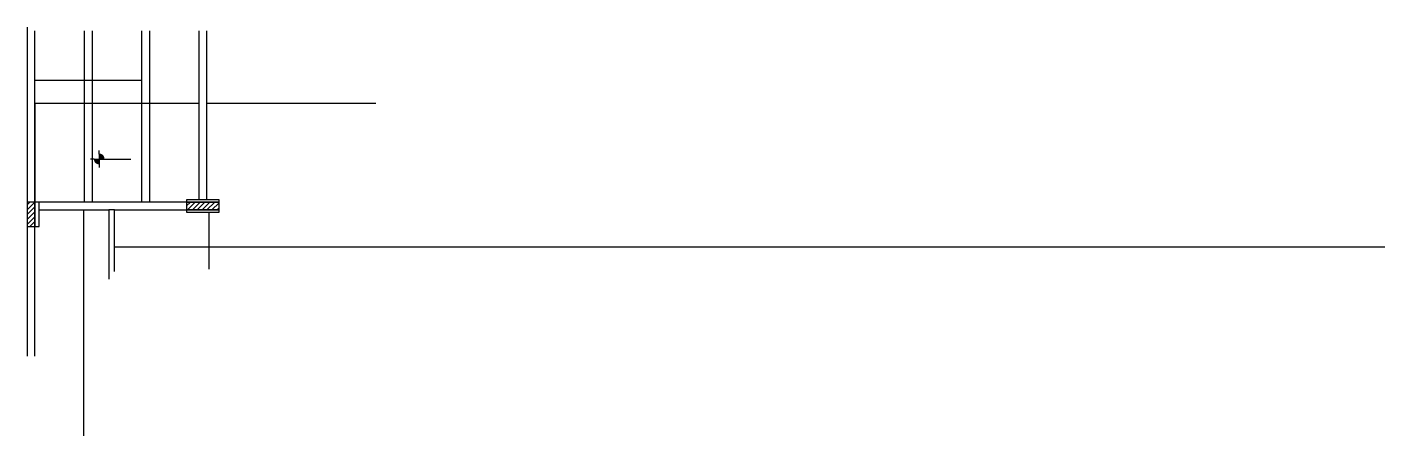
# Model space of a CAD drawing. Header units: metres. Extents: x 3821 to 7175, y 2120 to 3130.
import ezdxf

# ---------------------------------------------------------------- set-up
doc = ezdxf.new("R2010")
doc.units = ezdxf.units.M
for name, color, linetype in [('3', 7, 'Continuous'), ('7', 7, 'Continuous'), ('Painéis', 7, 'Continuous')]:
    doc.layers.add(name, color=color, linetype=linetype)

msp = doc.modelspace()

# ---------------------------------------------------------------- linework, layer by layer
at = {"layer": '3', "color": 7, "lineweight": 25}
for p, q in [((3998.8, 2816.2), (3998.8, 2824.8)), ((3986.3, 2803.7), (3977.5, 2803.7)), ((3986.3, 2803.7), (4011.3, 2803.7)), ((3998.8, 2802.9), (3986.3, 2802.9)), ((3998.8, 2802.1), (3986.4, 2802.1)), ((3998.8, 2801.3), (3986.5, 2801.3)), ((3998.8, 2800.5), (3986.7, 2800.5)), ((3998.8, 2799.7), (3986.9, 2799.7)), ((3998.8, 2798.9), (3987.2, 2798.9)), ((3998.8, 2798.1), (3987.6, 2798.1)), ((3998.8, 2797.3), (3988, 2797.3)), ((3998.8, 2796.5), (3988.5, 2796.5)), ((3998.8, 2795.8), (3989.1, 2795.8)), ((3998.8, 2795), (3989.8, 2795)), ((3998.8, 2794.2), (3990.6, 2794.2)), ((3998.8, 2793.4), (3991.7, 2793.4)), ((3998.8, 2792.6), (3993, 2792.6)), ((3998.8, 2791.8), (3994.9, 2791.8)), ((3998.8, 2816.2), (3998.8, 2791.2)), ((3998.8, 2815.6), (4002.6, 2815.6)), ((3998.8, 2814.8), (4004.5, 2814.8)), ((3998.8, 2814), (4005.8, 2814)), ((3998.8, 2813.2), (4006.9, 2813.2)), ((3998.8, 2812.4), (4007.7, 2812.4)), ((3998.8, 2811.6), (4008.4, 2811.6)), ((3998.8, 2810.8), (4009, 2810.8)), ((3998.8, 2810), (4009.5, 2810)), ((3998.8, 2809.2), (4010, 2809.2)), ((3998.8, 2808.4), (4010.3, 2808.4)), ((3998.8, 2807.6), (4010.6, 2807.6)), ((3998.8, 2806.9), (4010.8, 2806.9)), ((3998.8, 2806.1), (4011, 2806.1)), ((3998.8, 2805.3), (4011.1, 2805.3)), ((3998.8, 2804.5), (4011.3, 2804.5)), ((3998.8, 2791.2), (3998.8, 2783)), ((4011.3, 2803.7), (4076.6, 2803.7)), ((3820.7, 2678.5), (3839.3, 2697.2)), ((3820.7, 2690.6), (3827.3, 2697.2)), ((3820.7, 2666.5), (3839.7, 2685.5)), ((4214.7, 2687.9), (4223.9, 2697.2)), ((4217, 2678.2), (4236, 2697.2)), ((4229, 2678.2), (4248, 2697.2)), ((4241, 2678.2), (4260, 2697.2)), ((4253, 2678.2), (4272, 2697.2)), ((4265, 2678.2), (4284, 2697.2)), ((4277.1, 2678.2), (4294.7, 2695.8)), ((4289.1, 2678.2), (4294.7, 2683.7)), ((3820.7, 2654.5), (3839.7, 2673.5)), ((3820.7, 2642.5), (3839.7, 2661.5)), ((3827.4, 2637.2), (3839.7, 2649.5)), ((3839.4, 2637.2), (3839.7, 2637.4))]:
    msp.add_line(p, q, dxfattribs=at)
for points in [[(3820.7, 3129.7), (3820.7, 2697.2)], [(3839.7, 2697.2), (3839.7, 3120.2)], [(4245.2, 3120.2), (4245.2, 2702.7)], [(4264.2, 2702.7), (4264.2, 3120.2)], [(4029.2, 2697.2), (3850.7, 2697.2)], [(4214.7, 2697.2), (4029.2, 2697.2)], [(3850.7, 2678.2), (4022.2, 2678.2)], [(4022.2, 2678.2), (4022.2, 2507.2)], [(4036.2, 2678.2), (4022.2, 2678.2)], [(4036.2, 2678.2), (4214.7, 2678.2)], [(4036.2, 2526.2), (4036.2, 2678.2)], [(3820.7, 2637.2), (3820.7, 2317.2)], [(3839.7, 2317.2), (3839.7, 2637.2)]]:
    msp.add_lwpolyline(points, dxfattribs=at)
at = {"layer": '7', "color": 7, "lineweight": 25}
for points in [[(3820.7, 2637.2), (3839.7, 2637.2), (3839.7, 2697.2), (3820.7, 2697.2), (3820.7, 2637.2)], [(3850.7, 2697.2), (3839.7, 2697.2), (3839.7, 2637.2), (3850.7, 2637.2), (3850.7, 2697.2)], [(4294.7, 2702.7), (4214.7, 2702.7), (4214.7, 2697.2), (4294.7, 2697.2), (4294.7, 2702.7)], [(4214.7, 2678.2), (4294.7, 2678.2), (4294.7, 2697.2), (4214.7, 2697.2), (4214.7, 2678.2)], [(4294.7, 2678.2), (4214.7, 2678.2), (4214.7, 2672.7), (4294.7, 2672.7), (4294.7, 2678.2)]]:
    msp.add_lwpolyline(points, dxfattribs=at)
at = {"layer": 'Painéis', "color": 7, "lineweight": 25}
for p, q in [((3961.7, 3120.2), (3961.7, 2697.2)), ((3981.1, 3120.2), (3981.1, 2697.2)), ((4103.1, 3120.2), (4103.1, 2697.2)), ((4123.1, 3120.2), (4123.1, 2697.2)), ((4103.1, 2998.2), (3839.7, 2998.2)), ((4245.1, 2941.2), (3839.7, 2941.2)), ((3839.7, 2941.2), (3839.7, 2697.2)), ((4682.2, 2941.2), (4264.1, 2941.2)), ((3960.7, 2120.1), (3960.7, 2678.2)), ((4269.2, 2672.7), (4269.2, 2531.7)), ((4036.2, 2586.7), (7175.2, 2586.7))]:
    msp.add_line(p, q, dxfattribs=at)

doc.saveas('drawing.dxf')
